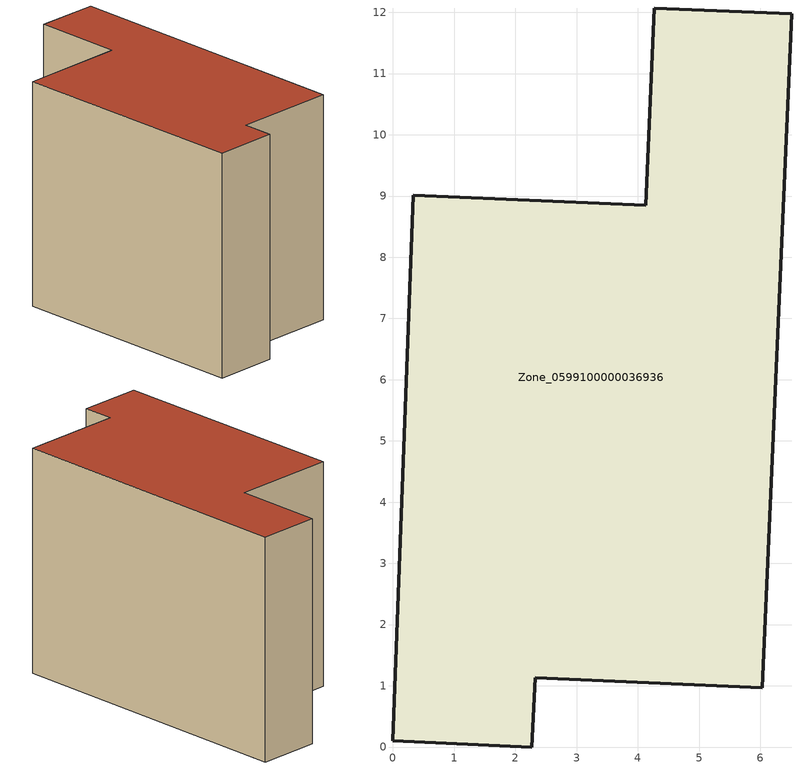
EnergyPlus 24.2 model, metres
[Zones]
Zone_0599100000036936
 floor ground (C_G): 0,0.1 0.33,9.01 4.13,8.85 4.27,12.07 6.51,11.97 6.03,0.97 2.32,1.13 2.27,0 z1.05
 wall outside (C_F): 0.33,9.01 0,0.1 2.27,0 2.32,1.13 6.03,0.97 6.51,11.97 4.27,12.07 4.13,8.85 0.33,9.01 z1.05:9.27
 roof outside (C_R): 6.51,11.97 4.27,12.07 4.13,8.85 0.33,9.01 0,0.1 2.27,0 2.32,1.13 6.03,0.97 z9.27
[BUILDING]
Pand.0599100000036936: North Axis=0; Terrain=City; Loads Convergence Tolerance Value=0.04; Temperature Convergence Tolerance Value=0.4; Solar Distribution=FullExterior; Maximum Number of Warmup Days=25; Minimum Number of Warmup Days=1
[Site:Location]
Rotterdam.The.Hague.AP_ZH_NLD Design_Conditions: Latitude=51.96; Longitude=4.45; Time Zone=1; Elevation=-4.5
[SITE:GROUNDTEMPERATURE:BUILDINGSURFACE]
18, 18, 18, 18, 18, 18, 18, 18, 18, 18, 18, 18
[MATERIAL] Thermal Absorptance=0.9; Solar Absorptance=0.7; Visible Absorptance=0.7
Name | Roughness | Thickness | Conductivity | Density | Specific Heat
G.TI.1975-1991 | MediumSmooth | 0.15 | 0.288461 | 540 | 1210
F.TI.1975-1991 | Rough | 0.3 | 0.230769 | 1920 | 840
R.TI.1975-1991 | MediumRough | 0.2 | 0.153846 | 1500 | 1000
[CONSTRUCTION]
C_G: G.TI.1975-1991
C_F: F.TI.1975-1991
C_R: R.TI.1975-1991
[ZONE]
Zone_0599100000036936: Type=1; Multiplier=1; Ceiling Height=Autocalculate; Volume=Autocalculate; Floor Area=autocalculate; Part of Total Floor Area=Yes
[ZONEINFILTRATION:DESIGNFLOWRATE]
Infil_Zone_0599100000036936: Zone or ZoneList or Space or SpaceList=Zone_0599100000036936; Schedule=AlwaysOn; Design Flow Rate Calculation Method=Flow/Area; Flow Rate per Floor Area=0.003; Constant Term Coefficient=1; Temperature Term Coefficient=0; Velocity Term Coefficient=0; Velocity Squared Term Coefficient=0
[HVACTEMPLATE:ZONE:IDEALLOADSAIRSYSTEM]
Zone_0599100000036936: Maximum Heating Supply Air Temperature=50; Minimum Cooling Supply Air Temperature=13; Maximum Heating Supply Air Humidity Ratio=0.0156; Minimum Cooling Supply Air Humidity Ratio=0.0077; Heating Limit=NoLimit; Cooling Limit=NoLimit; Dehumidification Control Type=ConstantSensibleHeatRatio; Cooling Sensible Heat Ratio=0.7; Dehumidification Setpoint=60; Humidification Control Type=None; Humidification Setpoint=30; Outdoor Air Method=None; Outdoor Air Flow Rate per Person=0.00944; Outdoor Air Flow Rate per Zone Floor Area=0; Outdoor Air Flow Rate per Zone=0; Demand Controlled Ventilation Type=None; Outdoor Air Economizer Type=NoEconomizer; Heat Recovery Type=None; Sensible Heat Recovery Effectiveness=0.7; Latent Heat Recovery Effectiveness=0.65
[ZONECONTROL:THERMOSTAT]
ThermostatControl_Zone_0599100000036936: Zone or ZoneList=Zone_0599100000036936; Control Type Schedule=DualSetpointControlType; Control 1=Thermostat_Zone_0599100000036936; Temperature Difference Between Cutout And Setpoint=0
[THERMOSTATSETPOINT:DUALSETPOINT]
Thermostat_Zone_0599100000036936: Heating Setpoint Temperature Schedule=HeatingSetpoint_Zone_0599100000036936; Cooling Setpoint Temperature Schedule=CoolingSetpoint_Zone_0599100000036936
[SCHEDULE:COMPACT]
HeatingSetpoint_Zone_0599100000036936: Through: 12/31, For: AllDays, Until: 24:00, 21
CoolingSetpoint_Zone_0599100000036936: Through: 12/31, For: AllDays, Until: 24:00, 24
DualSetpointControlType: Through: 12/31, For: AllDays, Until: 24:00, 4
AlwaysOn: Through: 12/31, For: AllDays, Until: 24:00, 1
